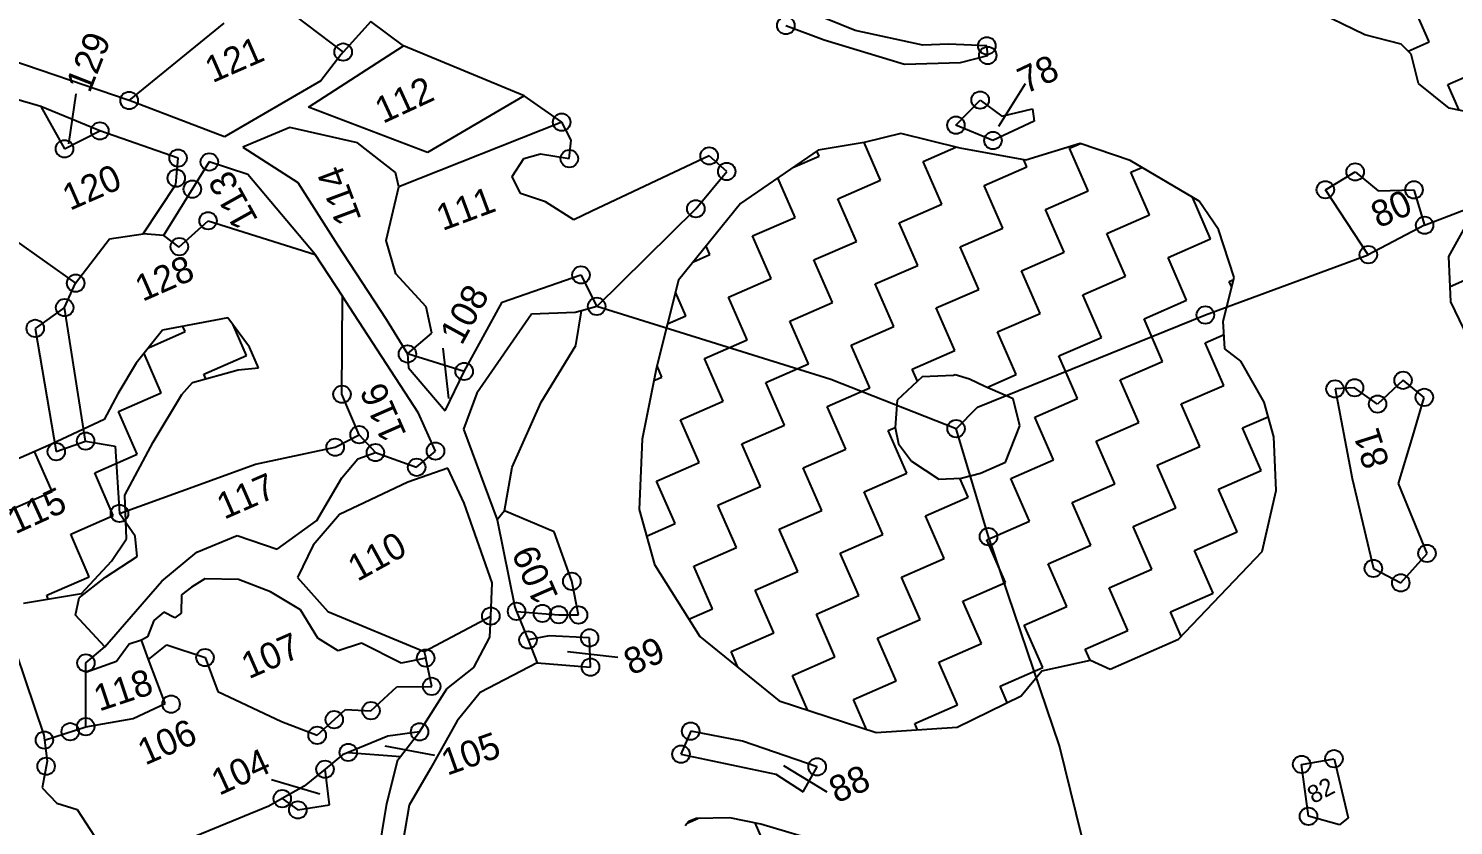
# Model space of a CAD drawing. Header units: metres. Extents: x 296846 to 301610, y 1968188 to 1972573.
# Drawn here: x 299023 to 299994, y 1968911 to 1969454 of the extents above; entities that cross this region are included whole.
import ezdxf

# ---------------------------------------------------------------- set-up
doc = ezdxf.new("R2010")
doc.units = ezdxf.units.M
for name, color, linetype in [('OFF', 1, 'Continuous'), ('POLY_HATCH', 12, 'Continuous'), ('POLY_PARCEL', 6, 'Continuous'), ('POLY_ROAD', 30, 'Continuous'), ('TEXT_PARCEL', 7, 'Continuous'), ('V_BOUND_LINE', 7, 'Continuous')]:
    doc.layers.add(name, color=color, linetype=linetype)
doc.styles.get("Standard").update_dxf_attribs({"font": 'simplex.shx'})
doc.styles.add('TEXT_MAP', font='')
doc.styles.get('TEXT_MAP').set_extended_font_data('Kruti Dev 050')
doc.dimstyles.get("Standard").update_dxf_attribs({"dimtxt": 0.18, "dimasz": 0.18, "dimexe": 0.18, "dimexo": 0.0625, "dimgap": 0.09, "dimtad": 0, "dimtih": 1, "dimtoh": 1, "dimdec": 4, "dimzin": 0, "dimdsep": 46, "dimtxsty": 'Standard', "dimcen": 0.09, "dimadec": 0, "dimazin": 0, "dimtfac": 1, "dimtdec": 4, "dimtofl": 0, "dimtmove": 0, "dimatfit": 3, "dimfxl": 1, "dimtolj": 1, "dimtzin": 0, "dimarcsym": 0})

msp = doc.modelspace()

# ---------------------------------------------------------------- linework, layer by layer
for centre in [(299539.22, 1969455.86), (299676.09, 1969442.04), (299237.76, 1969437.79), (299676.69, 1969435.45), (299092.01, 1969404.8), (299671.5, 1969405.1), (299386.55, 1969390.04), (299072.05, 1969384.11), (299655.01, 1969387.99), (299048, 1969371.91), (299680.23, 1969377.55), (299125.32, 1969365.61), (299146.61, 1969362.96), (299391.76, 1969365.2), (299487, 1969367.07), (299124.1, 1969351.93), (299498.94, 1969356.47), (299926.9, 1969356.19), (299135.07, 1969344.44), (299906.61, 1969344.02), (299966.94, 1969343.97), (299145.75, 1969322.92), (299477.92, 1969331.11), (299974.16, 1969319.89), (299126.17, 1969305.28), (299935.83, 1969299.83), (299399.69, 1969286.05), (299055.58, 1969280.43), (299410.41, 1969264.65), (299048.09, 1969263.8), (299824.89, 1969258.78), (299028.05, 1969249.65), (299281.52, 1969232.24), (299320.17, 1969220.33), (299913.19, 1969208.44), (299926.51, 1969209.23), (299959.52, 1969214.32), (299236.95, 1969204.82), (299942.16, 1969198.11), (299973.96, 1969202.67), (299248.63, 1969177.28), (299655.13, 1969181.37), (299062.35, 1969172.93), (299232.31, 1969168.74), (299042.36, 1969165.74), (299259.72, 1969165.1), (299300.61, 1969166.13), (299287.77, 1969155.08), (299085.42, 1969123.68), (299677.19, 1969107.86), (299975.81, 1969096.42), (299939.28, 1969086.21), (299393.44, 1969077.44), (299957.95, 1969076.41), (299338.28, 1969053.78), (299355.82, 1969057), (299373.42, 1969055.58), (299384.51, 1969054.68), (299398.05, 1969054.54), (299363.62, 1969037.54), (299405.54, 1969038.95), (299062.58, 1969021.88), (299143.7, 1969025.54), (299293.95, 1969025.17), (299406.16, 1969019.02), (299298.04, 1969005.91), (299120.58, 1968993.82), (299231.67, 1968983.25), (299256.68, 1968989.38), (299051.89, 1968975.05), (299062.46, 1968978.48), (299289.77, 1968974.97), (299474.4, 1968975.44), (299034.3, 1968969.33), (299220.05, 1968972.6), (299241.21, 1968960.95), (299467.78, 1968959.75), (299912.48, 1968956.67), (299035.47, 1968951.53), (299225.38, 1968949.51), (299560.52, 1968951.12), (299890.45, 1968952.79), (299196.28, 1968929.47), (299206.88, 1968921.82), (299895.1, 1968917.46)]:
    msp.add_circle(centre, 5.94)
at = {"layer": 'OFF'}
for p, q in [((299278.8, 1969442.11), (299256.66, 1969458.53)), ((299386.55, 1969390.04), (299360.93, 1969407.89))]:
    msp.add_line(p, q, dxfattribs=at)
at = {"layer": 'POLY_HATCH', "linetype": 'Continuous'}
for p, q in [((299977.25, 1969444.76), (299964.57, 1969473.78)), ((299962.88, 1969438.48), (299977.25, 1969444.76)), ((299989.93, 1969415.73), (300018.95, 1969428.42)), ((299997.6, 1969398.19), (299989.93, 1969415.73)), ((299543.98, 1969359.11), (299561.91, 1969366.95)), ((299561.91, 1969366.95), (299560.4, 1969370.4)), ((299603.62, 1969350.61), (299592.43, 1969376.2)), ((299632.64, 1969363.29), (299655.06, 1969373.09)), ((299732.39, 1969372.32), (299739.76, 1969375.54)), ((299745.07, 1969343.29), (299732.39, 1969372.32)), ((299645.32, 1969334.27), (299632.64, 1969363.29)), ((299674.34, 1969346.95), (299703.36, 1969359.63)), ((299703.36, 1969359.63), (299701.29, 1969364.38)), ((299774.09, 1969355.98), (299781.62, 1969359.27)), ((299545.57, 1969325.24), (299533.82, 1969352.13)), ((299574.59, 1969337.93), (299603.62, 1969350.61)), ((299786.77, 1969326.96), (299774.09, 1969355.98)), ((299587.28, 1969308.9), (299574.59, 1969337.93)), ((299687.03, 1969317.93), (299674.34, 1969346.95)), ((299716.05, 1969330.61), (299745.07, 1969343.29)), ((299828.48, 1969310.62), (299816.06, 1969339.04)), ((299616.3, 1969321.59), (299645.32, 1969334.27)), ((299728.73, 1969301.59), (299716.05, 1969330.61)), ((299516.55, 1969312.56), (299545.57, 1969325.24)), ((299628.98, 1969292.56), (299616.3, 1969321.59)), ((299757.75, 1969314.27), (299786.77, 1969326.96)), ((299529.23, 1969283.54), (299516.55, 1969312.56)), ((299558.25, 1969296.22), (299587.28, 1969308.9)), ((299658, 1969305.25), (299687.03, 1969317.93)), ((299770.44, 1969285.25), (299757.75, 1969314.27)), ((299799.46, 1969297.93), (299828.48, 1969310.62)), ((299476.25, 1969294.95), (299487.53, 1969299.88)), ((299487.53, 1969299.88), (299484.97, 1969305.72)), ((299670.69, 1969276.22), (299658, 1969305.25)), ((299699.71, 1969288.91), (299728.73, 1969301.59)), ((299570.94, 1969267.2), (299558.25, 1969296.22)), ((299599.96, 1969279.88), (299628.98, 1969292.56)), ((299812.14, 1969268.91), (299799.46, 1969297.93)), ((299500.21, 1969270.86), (299529.23, 1969283.54)), ((299612.64, 1969250.86), (299599.96, 1969279.88)), ((299712.39, 1969259.88), (299699.71, 1969288.91)), ((299741.41, 1969272.57), (299770.44, 1969285.25)), ((299841.16, 1969281.59), (299844.23, 1969282.93)), ((299842.89, 1969277.63), (299841.16, 1969281.59)), ((299991.61, 1969278.21), (300011.64, 1969286.96)), ((299471.19, 1969258.17), (299464.12, 1969274.35)), ((299512.89, 1969241.83), (299500.21, 1969270.86)), ((299641.66, 1969263.54), (299670.69, 1969276.22)), ((299754.1, 1969243.55), (299741.41, 1969272.57)), ((299541.91, 1969254.52), (299570.94, 1969267.2)), ((299654.35, 1969234.52), (299641.66, 1969263.54)), ((299783.12, 1969256.23), (299812.14, 1969268.91)), ((299130.23, 1969247.44), (299128.66, 1969251.04)), ((299171.94, 1969231.1), (299162.79, 1969252.03)), ((299458.68, 1969252.71), (299471.19, 1969258.17)), ((299554.6, 1969225.49), (299541.91, 1969254.52)), ((299583.62, 1969238.18), (299612.64, 1969250.86)), ((299683.37, 1969247.2), (299712.39, 1969259.88)), ((299795.8, 1969227.21), (299783.12, 1969256.23)), ((299105.23, 1969236.51), (299130.23, 1969247.44)), ((299483.87, 1969229.15), (299512.89, 1969241.83)), ((299696.05, 1969218.18), (299683.37, 1969247.2)), ((299725.07, 1969230.86), (299754.1, 1969243.55)), ((299824.82, 1969239.89), (299837.58, 1969245.46)), ((299113.89, 1969205.73), (299102.13, 1969232.66)), ((299142.91, 1969218.41), (299171.94, 1969231.1)), ((299596.3, 1969209.15), (299583.62, 1969238.18)), ((299625.32, 1969221.84), (299654.35, 1969234.52)), ((299837.51, 1969210.87), (299824.82, 1969239.89)), ((299454.85, 1969216.47), (299451.49, 1969224.14)), ((299496.55, 1969200.13), (299483.87, 1969229.15)), ((299525.57, 1969212.81), (299554.6, 1969225.49)), ((299628.88, 1969213.69), (299625.32, 1969221.84)), ((299737.76, 1969201.84), (299725.07, 1969230.86)), ((299766.78, 1969214.52), (299795.8, 1969227.21)), ((299144.26, 1969215.33), (299142.91, 1969218.41)), ((299449.39, 1969214.09), (299454.85, 1969216.47)), ((299538.26, 1969183.79), (299525.57, 1969212.81)), ((299676.16, 1969209.49), (299696.05, 1969218.18)), ((299779.46, 1969185.5), (299766.78, 1969214.52)), ((299084.87, 1969193.05), (299113.89, 1969205.73)), ((299567.28, 1969196.47), (299596.3, 1969209.15)), ((299708.73, 1969189.16), (299737.76, 1969201.84)), ((299808.48, 1969198.18), (299837.51, 1969210.87)), ((299097.55, 1969164.02), (299084.87, 1969193.05)), ((299467.53, 1969187.45), (299496.55, 1969200.13)), ((299579.96, 1969167.45), (299567.28, 1969196.47)), ((299821.17, 1969169.16), (299808.48, 1969198.18)), ((299480.21, 1969158.42), (299467.53, 1969187.45)), ((299509.23, 1969171.11), (299538.26, 1969183.79)), ((299721.42, 1969160.14), (299708.73, 1969189.16)), ((299750.44, 1969172.82), (299779.46, 1969185.5)), ((299850.19, 1969181.84), (299867.64, 1969189.47)), ((299608.98, 1969180.13), (299613.55, 1969182.13)), ((299621.67, 1969151.11), (299608.98, 1969180.13)), ((299763.12, 1969143.8), (299750.44, 1969172.82)), ((299862.87, 1969152.82), (299850.19, 1969181.84)), ((299039.51, 1969138.66), (299027.66, 1969165.78)), ((299068.53, 1969151.34), (299097.55, 1969164.02)), ((299521.92, 1969142.08), (299509.23, 1969171.11)), ((299550.94, 1969154.77), (299579.96, 1969167.45)), ((299792.14, 1969156.48), (299821.17, 1969169.16)), ((299451.19, 1969145.74), (299480.21, 1969158.42)), ((299563.62, 1969125.74), (299550.94, 1969154.77)), ((299692.39, 1969147.45), (299721.42, 1969160.14)), ((299804.83, 1969127.46), (299792.14, 1969156.48)), ((299081.21, 1969122.32), (299068.53, 1969151.34)), ((299463.87, 1969116.72), (299451.19, 1969145.74)), ((299592.64, 1969138.43), (299621.67, 1969151.11)), ((299663.37, 1969134.77), (299657.72, 1969147.69)), ((299705.08, 1969118.43), (299692.39, 1969147.45)), ((299734.1, 1969131.11), (299763.12, 1969143.8)), ((299833.85, 1969140.14), (299862.87, 1969152.82)), ((299010.49, 1969125.98), (299039.51, 1969138.66)), ((299492.89, 1969129.4), (299521.92, 1969142.08)), ((299605.33, 1969109.4), (299592.64, 1969138.43)), ((299634.35, 1969122.09), (299663.37, 1969134.77)), ((299846.53, 1969111.12), (299833.85, 1969140.14)), ((299505.58, 1969100.38), (299492.89, 1969129.4)), ((299534.6, 1969113.06), (299563.62, 1969125.74)), ((299746.78, 1969102.09), (299734.1, 1969131.11)), ((299775.8, 1969114.77), (299804.83, 1969127.46)), ((299052.19, 1969109.64), (299081.21, 1969122.32)), ((299444.33, 1969108.18), (299463.87, 1969116.72)), ((299647.03, 1969093.06), (299634.35, 1969122.09)), ((299676.05, 1969105.75), (299705.08, 1969118.43)), ((299788.49, 1969085.75), (299775.8, 1969114.77)), ((299064.87, 1969080.61), (299052.19, 1969109.64)), ((299547.28, 1969084.04), (299534.6, 1969113.06)), ((299576.3, 1969096.72), (299605.33, 1969109.4)), ((299688.74, 1969076.73), (299676.05, 1969105.75)), ((299817.51, 1969098.43), (299846.53, 1969111.12)), ((299476.56, 1969087.7), (299505.58, 1969100.38)), ((299588.99, 1969067.7), (299576.3, 1969096.72)), ((299717.76, 1969089.41), (299746.78, 1969102.09)), ((299830.19, 1969069.41), (299817.51, 1969098.43)), ((299489.24, 1969058.67), (299476.56, 1969087.7)), ((299618.01, 1969080.38), (299647.03, 1969093.06)), ((299730.44, 1969060.39), (299717.76, 1969089.41)), ((299759.46, 1969073.07), (299788.49, 1969085.75)), ((299035.85, 1969067.93), (299064.87, 1969080.61)), ((299518.26, 1969071.36), (299547.28, 1969084.04)), ((299630.69, 1969051.36), (299618.01, 1969080.38)), ((299659.71, 1969064.04), (299688.74, 1969076.73)), ((299036.96, 1969065.4), (299035.85, 1969067.93)), ((299530.94, 1969042.33), (299518.26, 1969071.36)), ((299559.97, 1969055.02), (299588.99, 1969067.7)), ((299772.15, 1969044.05), (299759.46, 1969073.07)), ((299801.17, 1969056.73), (299830.19, 1969069.41)), ((299473.24, 1969051.68), (299489.24, 1969058.67)), ((299672.4, 1969035.02), (299659.71, 1969064.04)), ((299701.42, 1969047.7), (299730.44, 1969060.39)), ((299808.49, 1969039.98), (299801.17, 1969056.73)), ((299572.65, 1969025.99), (299559.97, 1969055.02)), ((299601.67, 1969038.68), (299630.69, 1969051.36)), ((299714.1, 1969018.68), (299701.42, 1969047.7)), ((299501.92, 1969029.65), (299530.94, 1969042.33)), ((299614.35, 1969009.65), (299601.67, 1969038.68)), ((299743.12, 1969031.36), (299772.15, 1969044.05)), ((299506.61, 1969018.91), (299501.92, 1969029.65)), ((299643.38, 1969022.34), (299672.4, 1969035.02)), ((299746.45, 1969023.74), (299743.12, 1969031.36)), ((299543.63, 1969013.31), (299572.65, 1969025.99)), ((299656.06, 1968993.31), (299643.38, 1969022.34)), ((299685.08, 1969006), (299714.1, 1969018.68)), ((299553.87, 1968989.87), (299543.63, 1969013.31)), ((299585.33, 1968996.97), (299614.35, 1969009.65)), ((299689.93, 1968994.89), (299685.08, 1969006)), ((299594.22, 1968976.64), (299585.33, 1968996.97)), ((299627.04, 1968980.63), (299656.06, 1968993.31)), ((299628.92, 1968976.33), (299627.04, 1968980.63)), ((299472.51, 1968913.1), (299479.27, 1968916.06)), ((299523.63, 1968900.88), (299518.36, 1968912.95))]:
    msp.add_line(p, q, dxfattribs=at)
at = {"layer": 'POLY_HATCH'}
for p, q in [((299933.38, 1969449.5), (299888.01, 1969471.54)), ((299958.32, 1969443.17), (299933.38, 1969449.5)), ((299965.04, 1969436.26), (299958.32, 1969443.17)), ((299970.07, 1969416.29), (299965.04, 1969436.26)), ((299990.94, 1969399.55), (299970.07, 1969416.29)), ((300013.95, 1969394.84), (299990.94, 1969399.55)), ((299617.55, 1969382.34), (299592.54, 1969376.22)), ((299658.02, 1969372.36), (299617.55, 1969382.34)), ((299561.15, 1969370.92), (299508.39, 1969334.63)), ((299592.54, 1969376.22), (299561.15, 1969370.92)), ((299592.54, 1969376.22), (299592.54, 1969376.22)), ((299702.54, 1969364.15), (299658.02, 1969372.36)), ((299739.68, 1969375.57), (299702.54, 1969364.15)), ((299773.65, 1969363.95), (299739.68, 1969375.57)), ((299820.61, 1969336.37), (299773.65, 1969363.95)), ((299508.39, 1969334.63), (299466.17, 1969282.51)), ((299833.92, 1969316.93), (299820.61, 1969336.37)), ((299990.74, 1969298.5), (300011.39, 1969335.85)), ((299844.57, 1969284.29), (299833.92, 1969316.93)), ((299992.06, 1969267.67), (299990.74, 1969298.5)), ((299466.17, 1969282.51), (299451.22, 1969223.05)), ((299837.1, 1969254.57), (299844.57, 1969284.29)), ((300003.93, 1969243.31), (299992.06, 1969267.67)), ((299159.17, 1969256.93), (299114.77, 1969248.35)), ((299173.94, 1969236.92), (299159.17, 1969256.93)), ((299838.09, 1969235.76), (299837.1, 1969254.57)), ((299114.77, 1969248.35), (299096.82, 1969226.08)), ((299180.12, 1969222.78), (299173.94, 1969236.92)), ((299849.01, 1969227.3), (299838.09, 1969235.76)), ((299096.82, 1969226.08), (299084.37, 1969205)), ((299135.14, 1969212.75), (299166.22, 1969221.52)), ((299166.22, 1969221.52), (299180.12, 1969222.78)), ((299451.22, 1969223.05), (299441.27, 1969174.2)), ((299864.84, 1969199.34), (299849.01, 1969227.3)), ((299127.81, 1969204.74), (299135.14, 1969212.75)), ((299632.14, 1969216.72), (299615.02, 1969200.82)), ((299653.43, 1969217.6), (299632.14, 1969216.72)), ((299654.44, 1969218.04), (299653.43, 1969217.6)), ((299664.16, 1969215.08), (299654.44, 1969218.04)), ((299674.77, 1969210.09), (299664.16, 1969215.08)), ((299084.37, 1969205), (299075.07, 1969187.7)), ((299108.34, 1969172.17), (299127.81, 1969204.74)), ((299694.08, 1969201.69), (299674.77, 1969210.09)), ((299615.02, 1969200.82), (299613.55, 1969182.14)), ((299698.55, 1969183.2), (299694.08, 1969201.69)), ((299871.52, 1969175.8), (299864.84, 1969199.34)), ((299075.07, 1969187.7), (299039.12, 1969170.79)), ((299688.87, 1969158.52), (299698.55, 1969183.2)), ((299441.27, 1969174.2), (299439.28, 1969126.43)), ((299613.55, 1969182.14), (299615.94, 1969171.15)), ((299873.07, 1969139.19), (299871.52, 1969175.8)), ((299039.12, 1969170.79), (298999.71, 1969153.57)), ((299089.18, 1969136.14), (299108.34, 1969172.17)), ((299615.94, 1969171.15), (299624.71, 1969159.35)), ((299624.71, 1969159.35), (299643.33, 1969147.04)), ((299671.69, 1969151.02), (299688.87, 1969158.52)), ((299643.33, 1969147.04), (299658.68, 1969147.73)), ((299658.68, 1969147.73), (299671.69, 1969151.02)), ((299090.1, 1969106.47), (299089.18, 1969136.14)), ((299863.5, 1969097.72), (299873.07, 1969139.19)), ((299439.28, 1969126.43), (299449.67, 1969088.87)), ((299079.93, 1969091.2), (299090.1, 1969106.47)), ((299806.56, 1969037.96), (299863.5, 1969097.72)), ((299059.51, 1969069.05), (299079.93, 1969091.2)), ((299449.67, 1969088.87), (299480.71, 1969039.89)), ((299020.16, 1969062.68), (299059.51, 1969069.05)), ((299480.71, 1969039.89), (299534.73, 1968996.15)), ((299760.07, 1969017.64), (299806.56, 1969037.96)), ((299713.59, 1969016.58), (299746.56, 1969023.77)), ((299746.56, 1969023.77), (299760.07, 1969017.64)), ((299699.37, 1968999.54), (299713.59, 1969016.58)), ((299655.78, 1968978.08), (299699.37, 1968999.54)), ((299534.73, 1968996.15), (299600.77, 1968974.49)), ((299600.77, 1968974.49), (299655.78, 1968978.08)), ((299473.19, 1968913.92), (299470.66, 1968910.89)), ((299478.04, 1968916.04), (299473.19, 1968913.92)), ((299500.97, 1968916.44), (299478.04, 1968916.04)), ((299522.09, 1968912.2), (299500.97, 1968916.44)), ((299566.44, 1968898.86), (299522.09, 1968912.2))]:
    msp.add_line(p, q, dxfattribs=at)
at = {"layer": 'POLY_PARCEL'}
for p, q in [((299179.22, 1969482.16), (299237.76, 1969437.79)), ((299586.4, 1969452.5), (299548.28, 1969467.81)), ((299092.01, 1969404.8), (299156.66, 1969457.56)), ((299539.22, 1969455.86), (299565.2, 1969446.09)), ((299565.2, 1969446.09), (299619.89, 1969429.46)), ((299632.51, 1969442.4), (299586.4, 1969452.5)), ((299360.93, 1969407.89), (299278.8, 1969442.11)), ((299649.9, 1969443.15), (299632.51, 1969442.4)), ((299676.09, 1969442.04), (299649.9, 1969443.15)), ((299658.16, 1969430.77), (299676.69, 1969435.45)), ((299676.69, 1969435.45), (299676.09, 1969442.04)), ((299619.89, 1969429.46), (299658.16, 1969430.77)), ((299031.95, 1969400.73), (299048, 1969371.91)), ((299655.01, 1969387.99), (299671.5, 1969405.1)), ((299671.5, 1969405.1), (299686.18, 1969394.18)), ((299686.18, 1969394.18), (299707.12, 1969399.2)), ((299707.12, 1969399.2), (299708.37, 1969390.67)), ((299393.08, 1969377.73), (299386.55, 1969390.04)), ((299680.23, 1969377.55), (299655.01, 1969387.99)), ((299708.37, 1969390.67), (299680.23, 1969377.55)), ((299048, 1969371.91), (299072.05, 1969384.11)), ((299391.76, 1969365.2), (299393.08, 1969377.73)), ((299360.74, 1969365.23), (299372.07, 1969368.55)), ((299372.07, 1969368.55), (299391.76, 1969365.2)), ((299487, 1969367.07), (299407.09, 1969329.5)), ((299498.94, 1969356.47), (299487, 1969367.07)), ((299974.16, 1969319.89), (300112.85, 1969373.06)), ((299352.74, 1969353.04), (299360.74, 1969365.23)), ((299358.61, 1969341.47), (299352.74, 1969353.04)), ((299477.92, 1969331.11), (299498.94, 1969356.47)), ((299906.61, 1969344.02), (299926.9, 1969356.19)), ((299926.9, 1969356.19), (299942.49, 1969343.19)), ((299267.07, 1969309.55), (299275.61, 1969345.96)), ((299375.5, 1969335.81), (299358.61, 1969341.47)), ((299935.83, 1969299.83), (299906.61, 1969344.02)), ((299942.49, 1969343.19), (299966.94, 1969343.97)), ((299966.94, 1969343.97), (299974.16, 1969319.89)), ((299394.73, 1969323.56), (299375.5, 1969335.81)), ((299407.09, 1969329.5), (299394.73, 1969323.56)), ((299410.41, 1969264.65), (299477.92, 1969331.11)), ((299125.83, 1969304.97), (299145.75, 1969322.92)), ((299145.75, 1969322.92), (299218.76, 1969299.92)), ((299974.16, 1969319.89), (299935.83, 1969299.83)), ((299013.15, 1969310.44), (299055.58, 1969280.43)), ((299055.58, 1969280.43), (299078.66, 1969310.56)), ((299078.66, 1969310.56), (299101.65, 1969313.97)), ((299115.44, 1969312.92), (299125.83, 1969304.97)), ((299273.63, 1969286.83), (299267.07, 1969309.55)), ((299824.89, 1969258.78), (299935.83, 1969299.83)), ((299048.09, 1969263.8), (299055.58, 1969280.43)), ((299294.3, 1969264.21), (299273.63, 1969286.83)), ((299236.95, 1969204.82), (299237.24, 1969271.67)), ((299048.09, 1969263.8), (299028.05, 1969249.65)), ((299062.35, 1969172.93), (299048.09, 1969263.8)), ((299298.07, 1969246.33), (299294.3, 1969264.21)), ((299396.08, 1969237.98), (299400.1, 1969261.67)), ((299569.83, 1969214.75), (299410.41, 1969264.65)), ((299669.76, 1969195.94), (299824.89, 1969258.78)), ((299028.05, 1969249.65), (299042.36, 1969165.74)), ((299281.52, 1969232.24), (299298.07, 1969246.33)), ((299320.17, 1969220.33), (299281.52, 1969232.24)), ((299372.5, 1969199.39), (299396.08, 1969237.98)), ((299655.13, 1969181.37), (299569.83, 1969214.75)), ((299959.52, 1969214.32), (299942.16, 1969198.11)), ((299973.96, 1969202.67), (299959.52, 1969214.32)), ((299248.63, 1969177.28), (299236.95, 1969204.82)), ((299926.51, 1969209.23), (299913.19, 1969208.44)), ((299913.19, 1969208.44), (299924.77, 1969147.4)), ((299942.16, 1969198.11), (299926.51, 1969209.23)), ((299966.1, 1969176.24), (299973.96, 1969202.67)), ((299352.77, 1969155.08), (299372.5, 1969199.39)), ((299655.13, 1969181.37), (299669.76, 1969195.94)), ((299042.36, 1969165.74), (299062.35, 1969172.93)), ((299062.35, 1969172.93), (299082.41, 1969169.37)), ((299232.31, 1969168.74), (299248.63, 1969177.28)), ((299248.63, 1969177.28), (299259.72, 1969165.1)), ((299677.19, 1969107.86), (299655.13, 1969181.37)), ((299956.45, 1969144), (299966.1, 1969176.24)), ((299082.41, 1969169.37), (299085.42, 1969123.68)), ((299177.97, 1969157.19), (299232.31, 1969168.74)), ((299127.34, 1969138.92), (299177.97, 1969157.19)), ((299347.54, 1969125.39), (299352.77, 1969155.08)), ((299924.77, 1969147.4), (299939.28, 1969086.21)), ((299975.81, 1969096.42), (299956.45, 1969144)), ((299085.42, 1969123.68), (299127.34, 1969138.92)), ((299347.54, 1969125.39), (299342.59, 1969119.25)), ((299381.37, 1969111.22), (299347.54, 1969125.39)), ((299096, 1969108.27), (299085.42, 1969123.68)), ((299097.49, 1969094.28), (299096, 1969108.27)), ((299393.44, 1969077.44), (299381.37, 1969111.22)), ((299725.57, 1968965.41), (299677.19, 1969107.86)), ((299957.95, 1969076.41), (299975.81, 1969096.42)), ((299075.88, 1969080.21), (299097.49, 1969094.28)), ((299939.28, 1969086.21), (299957.95, 1969076.41)), ((299058.06, 1969066.26), (299075.88, 1969080.21)), ((299398.05, 1969054.54), (299393.44, 1969077.44)), ((299055.54, 1969054.37), (299058.06, 1969066.26)), ((299355.82, 1969057), (299384.51, 1969054.68)), ((299075.42, 1969032.93), (299055.54, 1969054.37)), ((299292.84, 1969029.57), (299338.28, 1969053.78)), ((299384.51, 1969054.68), (299398.05, 1969054.54)), ((299105.28, 1969024.32), (299100.43, 1969037.34)), ((299377.96, 1969040.37), (299363.62, 1969037.54)), ((299405.54, 1969038.95), (299377.96, 1969040.37)), ((299406.16, 1969019.02), (299405.54, 1969038.95)), ((299105.28, 1969024.32), (299117.57, 1969034.16)), ((299117.57, 1969034.16), (299143.7, 1969025.54)), ((299116.45, 1968994.37), (299105.28, 1969024.32)), ((299143.7, 1969025.54), (299152.3, 1969002.33)), ((299298.04, 1969005.91), (299293.95, 1969025.17)), ((299369.88, 1969021.94), (299406.16, 1969019.02)), ((299062.46, 1968978.48), (299062.46, 1969015.31)), ((299152.3, 1969002.33), (299195.86, 1968982.07)), ((299256.68, 1968989.38), (299274.29, 1969005.55)), ((299274.29, 1969005.55), (299298.04, 1969005.91)), ((299094.71, 1968984.1), (299116.45, 1968994.37)), ((299220.05, 1968972.6), (299239.32, 1968990.27)), ((299239.32, 1968990.27), (299256.68, 1968989.38)), ((299062.46, 1968978.48), (299094.71, 1968984.1)), ((299195.86, 1968982.07), (299220.05, 1968972.6)), ((299034.3, 1968969.33), (299062.46, 1968978.48)), ((299268.12, 1968972.03), (299241.21, 1968960.95)), ((299289.77, 1968974.97), (299268.12, 1968972.03)), ((299474.4, 1968975.44), (299467.78, 1968959.75)), ((299509.72, 1968968.65), (299474.4, 1968975.44)), ((299237.4, 1968959.38), (299225.38, 1968949.51)), ((299241.21, 1968960.95), (299237.4, 1968959.38)), ((299241.21, 1968960.95), (299276.68, 1968958.21)), ((299467.78, 1968959.75), (299532.33, 1968946.21)), ((299560.52, 1968951.12), (299509.72, 1968968.65)), ((299750.61, 1968863.31), (299725.57, 1968965.41)), ((299551.06, 1968934.19), (299560.52, 1968951.12)), ((299890.45, 1968952.79), (299912.48, 1968956.67)), ((299895.1, 1968917.46), (299890.45, 1968952.79)), ((299912.48, 1968956.67), (299922.18, 1968916.36)), ((299225.38, 1968949.51), (299211.29, 1968937.95)), ((299228.36, 1968925.2), (299225.38, 1968949.51)), ((299532.33, 1968946.21), (299551.06, 1968934.19)), ((299211.29, 1968937.95), (299196.28, 1968929.47)), ((299187.16, 1968924.32), (299133.5, 1968902.41)), ((299196.28, 1968929.47), (299187.16, 1968924.32)), ((299196.28, 1968929.47), (299206.88, 1968921.82)), ((299206.88, 1968921.82), (299228.36, 1968925.2)), ((299916.33, 1968911.65), (299895.1, 1968917.46)), ((299922.18, 1968916.36), (299916.33, 1968911.65))]:
    msp.add_line(p, q, dxfattribs=at)
at = {"layer": 'POLY_ROAD'}
for p, q in [((299256.66, 1969458.53), (299237.76, 1969437.79)), ((299092.01, 1969404.8), (298950.64, 1969453.06)), ((299214.13, 1969400.27), (299278.8, 1969442.11)), ((299236.07, 1969435.94), (299222.65, 1969418.12)), ((299237.76, 1969437.79), (299236.07, 1969435.94)), ((299031.95, 1969400.73), (298951.61, 1969423.94)), ((299222.65, 1969418.12), (299156.84, 1969380.12)), ((299360.93, 1969407.89), (299295.09, 1969369.34)), ((299056.11, 1969390.8), (299031.95, 1969400.73)), ((299094.48, 1969403.96), (299092.01, 1969404.8)), ((299156.84, 1969380.12), (299094.48, 1969403.96)), ((299295.09, 1969369.34), (299214.13, 1969400.27)), ((299072.05, 1969384.11), (299056.11, 1969390.8)), ((299201.38, 1969386.35), (299169.44, 1969372.94)), ((299247.49, 1969376.07), (299201.38, 1969386.35)), ((299386.55, 1969390.04), (299275.61, 1969345.96)), ((299125.32, 1969365.61), (299072.05, 1969384.11)), ((299169.44, 1969372.94), (299206.81, 1969349.05)), ((299273.44, 1969355.89), (299247.49, 1969376.07)), ((299146.61, 1969362.96), (299115.44, 1969312.92)), ((299123.71, 1969347.52), (299125.32, 1969365.61)), ((299172.94, 1969354.36), (299146.61, 1969362.96)), ((299101.65, 1969313.97), (299123.71, 1969347.52)), ((299218.76, 1969299.92), (299172.94, 1969354.36)), ((299206.81, 1969349.05), (299233.83, 1969306.51)), ((299275.61, 1969345.96), (299273.44, 1969355.89)), ((299115.44, 1969312.92), (299101.65, 1969313.97)), ((299237.24, 1969271.67), (299218.76, 1969299.92)), ((299233.83, 1969306.51), (299267.12, 1969255.84)), ((299346.06, 1969267.51), (299399.69, 1969286.05)), ((299399.69, 1969286.05), (299410.41, 1969264.65)), ((299239.22, 1969268.65), (299237.24, 1969271.67)), ((299289.02, 1969192.04), (299239.22, 1969268.65)), ((299320.17, 1969220.33), (299346.06, 1969267.51)), ((299395.68, 1969260.39), (299365.94, 1969259.35)), ((299400.1, 1969261.67), (299395.68, 1969260.39)), ((299410.41, 1969264.65), (299400.1, 1969261.67)), ((299267.12, 1969255.84), (299281.52, 1969232.24)), ((299365.94, 1969259.35), (299328.78, 1969205.61)), ((299281.52, 1969232.24), (299282.14, 1969222.73)), ((299282.14, 1969222.73), (299307.17, 1969193.45)), ((299307.17, 1969193.45), (299320.17, 1969220.33)), ((299328.78, 1969205.61), (299319.69, 1969180.98)), ((299300.61, 1969166.13), (299289.02, 1969192.04)), ((299319.69, 1969180.98), (299342.59, 1969119.25)), ((299247.68, 1969160.93), (299259.72, 1969165.1)), ((299259.72, 1969165.1), (299287.77, 1969155.08)), ((299287.77, 1969155.08), (299300.61, 1969166.13)), ((299236.74, 1969147.99), (299247.68, 1969160.93)), ((299308.94, 1969154.55), (299281.88, 1969144.89)), ((299320.19, 1969130.66), (299308.94, 1969154.55)), ((299219.82, 1969118.86), (299236.74, 1969147.99)), ((299281.88, 1969144.89), (299235.21, 1969122.87)), ((299339.24, 1969076.48), (299320.19, 1969130.66)), ((299192.7, 1969099.4), (299219.82, 1969118.86)), ((299235.21, 1969122.87), (299217.39, 1969102.04)), ((299342.59, 1969119.25), (299354.67, 1969059.85)), ((299138.14, 1969097.3), (299165.51, 1969108.72)), ((299165.51, 1969108.72), (299192.7, 1969099.4)), ((299114.35, 1969077.66), (299138.14, 1969097.3)), ((299217.39, 1969102.04), (299206.64, 1969079.95)), ((299075.42, 1969032.93), (299114.35, 1969077.66)), ((299143.66, 1969079.06), (299134.44, 1969073.4)), ((299166.4, 1969078.67), (299143.66, 1969079.06)), ((299188.28, 1969070.3), (299166.4, 1969078.67)), ((299206.64, 1969079.95), (299227.31, 1969056.92)), ((299338.28, 1969053.78), (299339.24, 1969076.48)), ((299127.7, 1969068.28), (299127.49, 1969055.69)), ((299134.44, 1969073.4), (299127.7, 1969068.28)), ((299208.62, 1969057.99), (299188.28, 1969070.3)), ((299115.71, 1969056.52), (299108.71, 1969050.74)), ((299123.09, 1969052.68), (299115.71, 1969056.52)), ((299220.56, 1969038.75), (299208.62, 1969057.99)), ((299227.31, 1969056.92), (299292.84, 1969029.57)), ((299354.67, 1969059.85), (299355.82, 1969057)), ((299355.82, 1969057), (299363.62, 1969037.54)), ((299108.71, 1969050.74), (299104.57, 1969039.69)), ((299127.49, 1969055.69), (299123.09, 1969052.68)), ((299337.53, 1969039.32), (299338.26, 1969053.23)), ((299338.26, 1969053.23), (299338.28, 1969053.78)), ((299100.43, 1969037.34), (299092.03, 1969034.76)), ((299104.57, 1969039.69), (299100.43, 1969037.34)), ((299234.4, 1969030.12), (299220.56, 1969038.75)), ((299326.65, 1969018.8), (299337.53, 1969039.32)), ((299363.62, 1969037.54), (299369.88, 1969021.94)), ((299062.58, 1969021.88), (299075.42, 1969032.93)), ((299092.03, 1969034.76), (299083.38, 1969022.82)), ((299250.3, 1969035.44), (299234.4, 1969030.12)), ((299277.25, 1969021.68), (299250.3, 1969035.44)), ((299292.84, 1969029.57), (299293.95, 1969025.17)), ((299083.38, 1969022.82), (299062.46, 1969015.31)), ((299062.46, 1969015.31), (299062.58, 1969021.88)), ((299293.95, 1969025.17), (299277.25, 1969021.68)), ((299308.26, 1969004.25), (299326.65, 1969018.8)), ((299369.88, 1969021.94), (299331.11, 1969001.73)), ((299289.77, 1968974.97), (299308.26, 1969004.25)), ((299331.11, 1969001.73), (299315.38, 1968982.36)), ((299315.38, 1968982.36), (299297.18, 1968949.95)), ((299276.68, 1968958.21), (299289.77, 1968974.97)), ((299267.59, 1968926.15), (299274.95, 1968955.99)), ((299274.95, 1968955.99), (299276.68, 1968958.21)), ((299297.18, 1968949.95), (299282.72, 1968925.15)), ((299257.31, 1968865.67), (299267.59, 1968926.15)), ((299282.72, 1968925.15), (299276.9, 1968890.54))]:
    msp.add_line(p, q, dxfattribs=at)
at = {"layer": 'V_BOUND_LINE'}
for p, q in [((299002.11, 1969066.15), (299033.86, 1968972.8)), ((299033.86, 1968972.8), (299034.3, 1968969.33)), ((299034.3, 1968969.33), (299036.12, 1968955.05)), ((299036.12, 1968955.05), (299032.78, 1968936.8)), ((299032.78, 1968936.8), (299042.84, 1968926.34)), ((299042.84, 1968926.34), (299056.68, 1968922.05)), ((299056.68, 1968922.05), (299071.42, 1968899.42))]:
    msp.add_line(p, q, dxfattribs=at)

# ---------------------------------------------------------------- texts
at = {"layer": 'TEXT_PARCEL', "style": 'TEXT_MAP'}
for s, height, rotation, p in [('129', 17.956, 68.58117, (299065.19, 1969409.29)), ('121', 17.956, 23.60525, (299148.79, 1969416.52)), ('78', 17.956, 25.24045, (299702.54, 1969409.06)), ('112', 17.956, 24.75006, (299264.8, 1969388.81)), ('120', 17.956, 23.60525, (299051.66, 1969329.6)), ('114', 17.956, 110.50861, (299250.44, 1969324.08)), ('113', 17.956, 119.10217, (299180.23, 1969323.51)), ('111', 17.956, 20.42808, (299305.43, 1969315.87)), ('80', 17.956, 23.60525, (299942.75, 1969317.63)), ('128', 17.956, 23.60525, (299101.16, 1969267.64)), ('108', 17.956, 61.3079, (299318.47, 1969237.51)), ('116', 17.956, 113.60525, (299281.15, 1969177.5)), ('81', 17.956, 107.59123, (299950.42, 1969157.69)), ('117', 17.956, 23.60525, (299156.75, 1969119.31)), ('115', 17.956, 24.47258, (299014.45, 1969109.25)), ('110', 17.956, 28.79535, (299247.43, 1969076.98)), ('109', 17.956, 113.60525, (299384.66, 1969067.02)), ('107', 17.956, 23.60525, (299173.51, 1969010.65)), ('89', 17.956, 23.60525, (299433.93, 1969013.19)), ('118', 17.956, 18.41523, (299071.66, 1968988.7)), ('106', 17.956, 23.60525, (299102.93, 1968951.94)), ('105', 17.956, 19.52305, (299308.57, 1968945.02)), ('104', 17.956, 24.67793, (299153.32, 1968931.31)), ('88', 17.956, 23.60525, (299573.71, 1968926.07)), ('82', 11.971, 27.68745, (299898.37, 1968925.71))]:
    msp.add_text(s, height=height, rotation=rotation, dxfattribs=at).set_placement(p)

# ---------------------------------------------------------------- leaders
for points in [[(299702.18, 1969416.25), (299683.97, 1969387)], [(299055.67, 1969409.33), (299050.63, 1969375.24)], [(299305.72, 1969236.16), (299309.41, 1969201.89)], [(299424.81, 1969025.6), (299390.56, 1969029.38)], [(299300.12, 1968958.75), (299266.28, 1968965.25)], [(299567.3, 1968933.82), (299537.93, 1968951.85)], [(299188.85, 1968942.57), (299221.9, 1968932.8)]]:
    msp.add_leader(points, dimstyle='Standard', override={"dimtxt": 2.5, "dimasz": 2.5, "dimexe": 1.25, "dimexo": 0.625, "dimgap": 0.625, "dimtad": 1, "dimtih": 0, "dimtoh": 0, "dimzin": 8, "dimcen": 2.5, "dimtofl": 1})

doc.saveas('drawing.dxf')
